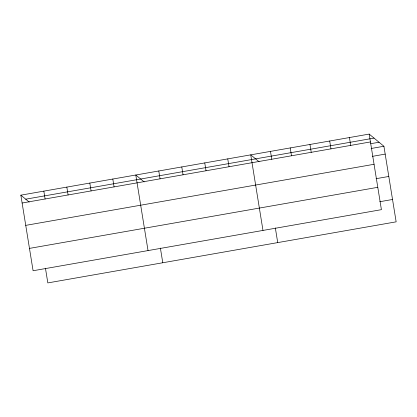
<?xml version="1.0" encoding="UTF-8"?>
<svg xmlns="http://www.w3.org/2000/svg" width="417" height="417" viewBox="0 0 417 417"><rect width="100%" height="100%" fill="white"/><g stroke="black" fill="none" stroke-linecap="round" stroke-linejoin="round"><path stroke-width="0.63" d="M369.17 134.086L381.409 209.662L33.089 270.742L20.85 195.166L369.17 134.086L383.911 146.258L396.15 221.834L47.83 282.914L45.448 268.225M25.713 199.185L374.033 138.1M22.122 203.016L370.442 141.936M370.77 143.693L379.048 142.239M371.177 148.488L383.911 146.258M372.449 156.339L385.183 154.108M25.739 225.368L374.059 164.282M376.066 178.69L388.8 176.459M29.471 248.391L377.792 187.311M379.798 201.719L392.533 199.482M259.113 161.765L250.742 154.853L262.981 230.429M144.167 181.921L135.796 175.01L148.035 250.586M20.85 195.166L29.221 202.078M349.43 137.547L350.702 145.397M329.696 141.009L330.968 148.859M309.956 144.47L311.228 152.32M290.216 147.931L291.488 155.781M270.482 151.392L271.754 159.242M275.34 227.911L277.722 242.6M227.755 158.882L229.022 166.732M204.763 162.917L206.034 170.767M181.776 166.946L183.047 174.796M158.783 170.98L160.055 178.83M160.394 248.068L162.776 262.757M112.809 179.039L114.076 186.889M89.817 183.073L91.088 190.923M66.829 187.103L68.101 194.953M43.837 191.137L45.109 198.987"/></g></svg>
